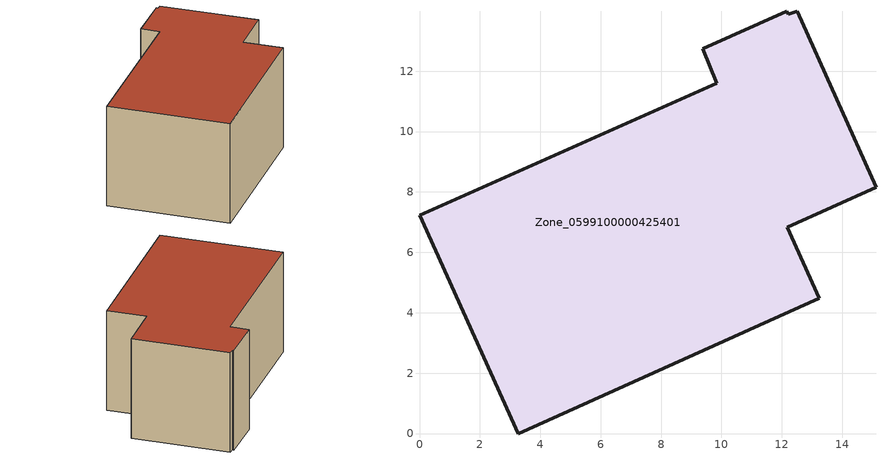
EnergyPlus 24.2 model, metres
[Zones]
Zone_0599100000425401
 floor ground (C_G): 12.22,13.88 12.5,13.98 15.12,8.16 12.18,6.83 13.24,4.47 3.28,0 0,7.22 9.84,11.6 9.38,12.74 12.17,13.98 z0
 wall outside (C_F): 0,7.22 3.28,0 13.24,4.47 12.18,6.83 15.12,8.16 12.5,13.98 12.22,13.88 12.17,13.98 9.38,12.74 9.84,11.6 0,7.22 z0:6.82
 roof outside (C_R): 12.22,13.88 12.17,13.98 9.38,12.74 9.84,11.6 0,7.22 3.28,0 13.24,4.47 12.18,6.83 15.12,8.16 12.5,13.98 z6.82
[BUILDING]
Pand.0599100000425401: North Axis=0; Terrain=City; Loads Convergence Tolerance Value=0.04; Temperature Convergence Tolerance Value=0.4; Solar Distribution=FullExterior; Maximum Number of Warmup Days=25; Minimum Number of Warmup Days=1
[Site:Location]
Rotterdam.The.Hague.AP_ZH_NLD Design_Conditions: Latitude=51.96; Longitude=4.45; Time Zone=1; Elevation=-4.5
[SITE:GROUNDTEMPERATURE:BUILDINGSURFACE]
18, 18, 18, 18, 18, 18, 18, 18, 18, 18, 18, 18
[MATERIAL] Thermal Absorptance=0.9; Solar Absorptance=0.7; Visible Absorptance=0.7
Name | Roughness | Thickness | Conductivity | Density | Specific Heat
G.D.2006-2014 | MediumSmooth | 0.15 | 0.06 | 540 | 1210
F.D.2006-2014 | Rough | 0.3 | 0.12 | 1920 | 840
R.D.2006-2014 | MediumRough | 0.2 | 0.08 | 1500 | 1000
[CONSTRUCTION]
C_G: G.D.2006-2014
C_F: F.D.2006-2014
C_R: R.D.2006-2014
[ZONE]
Zone_0599100000425401: Type=1; Multiplier=1; Ceiling Height=Autocalculate; Volume=Autocalculate; Floor Area=autocalculate; Part of Total Floor Area=Yes
[ZONEINFILTRATION:DESIGNFLOWRATE]
Infil_Zone_0599100000425401: Zone or ZoneList or Space or SpaceList=Zone_0599100000425401; Schedule=AlwaysOn; Design Flow Rate Calculation Method=Flow/Area; Flow Rate per Floor Area=0.0021; Constant Term Coefficient=1; Temperature Term Coefficient=0; Velocity Term Coefficient=0; Velocity Squared Term Coefficient=0
[HVACTEMPLATE:ZONE:IDEALLOADSAIRSYSTEM]
Zone_0599100000425401: Maximum Heating Supply Air Temperature=50; Minimum Cooling Supply Air Temperature=13; Maximum Heating Supply Air Humidity Ratio=0.0156; Minimum Cooling Supply Air Humidity Ratio=0.0077; Heating Limit=NoLimit; Cooling Limit=NoLimit; Dehumidification Control Type=ConstantSensibleHeatRatio; Cooling Sensible Heat Ratio=0.7; Dehumidification Setpoint=60; Humidification Control Type=None; Humidification Setpoint=30; Outdoor Air Method=None; Outdoor Air Flow Rate per Person=0.00944; Outdoor Air Flow Rate per Zone Floor Area=0; Outdoor Air Flow Rate per Zone=0; Demand Controlled Ventilation Type=None; Outdoor Air Economizer Type=NoEconomizer; Heat Recovery Type=None; Sensible Heat Recovery Effectiveness=0.7; Latent Heat Recovery Effectiveness=0.65
[ZONECONTROL:THERMOSTAT]
ThermostatControl_Zone_0599100000425401: Zone or ZoneList=Zone_0599100000425401; Control Type Schedule=DualSetpointControlType; Control 1=Thermostat_Zone_0599100000425401; Temperature Difference Between Cutout And Setpoint=0
[THERMOSTATSETPOINT:DUALSETPOINT]
Thermostat_Zone_0599100000425401: Heating Setpoint Temperature Schedule=HeatingSetpoint_Zone_0599100000425401; Cooling Setpoint Temperature Schedule=CoolingSetpoint_Zone_0599100000425401
[SCHEDULE:COMPACT]
HeatingSetpoint_Zone_0599100000425401: Through: 12/31, For: AllDays, Until: 24:00, 21
CoolingSetpoint_Zone_0599100000425401: Through: 12/31, For: AllDays, Until: 24:00, 24
DualSetpointControlType: Through: 12/31, For: AllDays, Until: 24:00, 4
AlwaysOn: Through: 12/31, For: AllDays, Until: 24:00, 1
